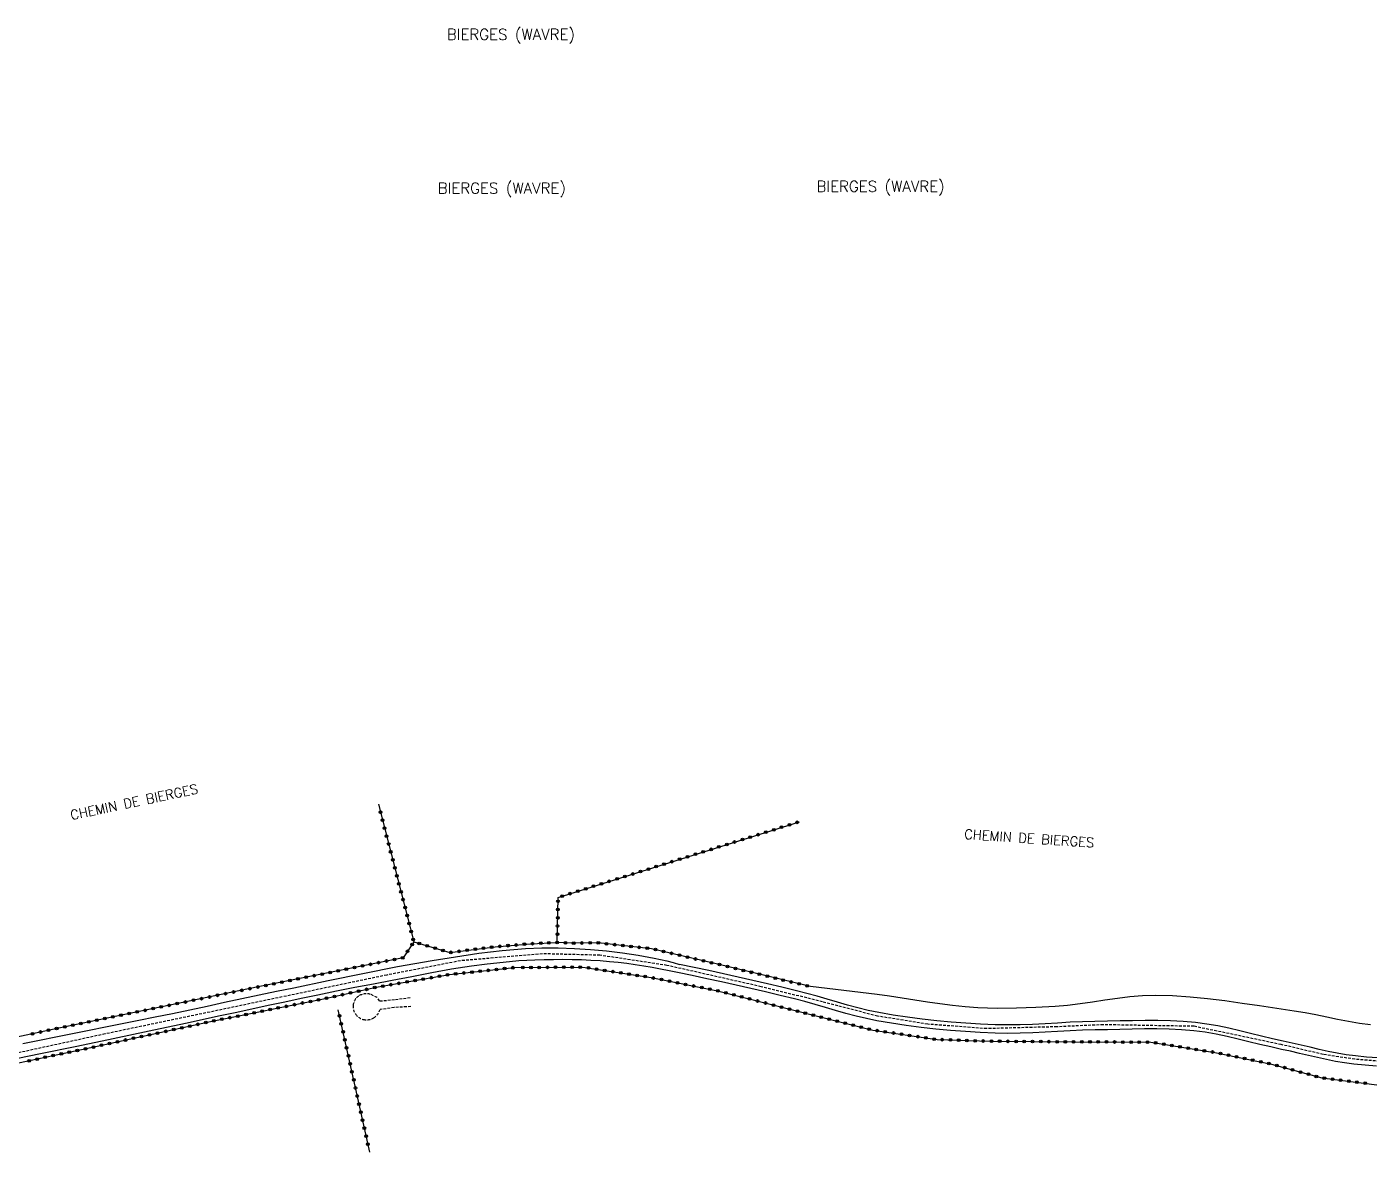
# Model space of a CAD drawing. Header units: millimetres. Extents: x 164999 to 166000, y 157004 to 158000.
# Drawn here: x 165372 to 165617.2, y 157060.5 to 157266 of the extents above; entities that cross this region are included whole.
import ezdxf
from ezdxf.enums import TextEntityAlignment as Align

# ---------------------------------------------------------------- set-up
doc = ezdxf.new("R2010")
doc.units = ezdxf.units.MM
doc.linetypes.add('DASHED', pattern=[0.75, 0.5, -0.25])
doc.layers.get('0').update_dxf_attribs({"linetype": 'CONTINUOUS'})
for name, color, linetype in [('W0001', 6, 'DASHED'), ('W0008', 7, 'CONTINUOUS'), ('W0112', 1, 'DASHED'), ('W0211', 2, 'CONTINUOUS'), ('W0322', 7, 'CONTINUOUS'), ('W0323', 7, 'CONTINUOUS'), ('W0980', 7, 'CONTINUOUS'), ('W0989', 7, 'CONTINUOUS')]:
    doc.layers.add(name, color=color, linetype=linetype)
doc.styles.get("Standard").update_dxf_attribs({"font": 'romans.shx', "width": 0.85})

# ---------------------------------------------------------------- blocks, each defined once
blk = doc.blocks.new('t323o')
at = {"color": 0, "linetype": 'Continuous'}
for radius in [0.25, 0.15]:
    blk.add_circle((0, 0), radius, dxfattribs=at)
blk = doc.blocks.new('t322o')
at = {"color": 0, "linetype": 'Continuous'}
for radius in [0.25, 0.15]:
    blk.add_circle((0, 0), radius, dxfattribs=at)

msp = doc.modelspace()

# ---------------------------------------------------------------- linework, layer by layer
at = {"layer": 'W0001'}
msp.add_lwpolyline([(165635.61, 157077.26), (165632.45, 157076.93), (165621.32, 157076.86), (165614.56, 157077.42), (165608.76, 157078.29), (165601.12, 157080.1), (165585.18, 157083.44), (165568.6, 157083.72), (165560.16, 157083.35), (165547.32, 157083.01), (165536.54, 157083.82), (165527.36, 157085.3), (165517.35, 157087.89), (165506.14, 157090.67), (165488.91, 157094.56), (165476.68, 157096.42), (165466.19, 157096.68), (165451.2, 157095.4), (165437.77, 157092.8), (165409.88, 157086.97), (165386.35, 157082.05), (165367.59, 157077.97)], dxfattribs=at)
at = {"layer": 'W0008'}
for points in [[(165371.31, 157080.32), (165374.33, 157080.92), (165377.35, 157081.52), (165380.38, 157082.12), (165383.4, 157082.72), (165386.42, 157083.32), (165389.44, 157083.92), (165392.46, 157084.53), (165395.48, 157085.14), (165398.64, 157085.8), (165401.8, 157086.47), (165404.96, 157087.14), (165408.12, 157087.82), (165411.28, 157088.5), (165414.44, 157089.17), (165417.6, 157089.84), (165420.76, 157090.49), (165427.07, 157091.8), (165433.38, 157093.11), (165439.71, 157094.36), (165446.06, 157095.48), (165450.29, 157096.15), (165454.54, 157096.77), (165458.8, 157097.29), (165463.08, 157097.63), (165466.05, 157097.75), (165469.03, 157097.76), (165472.01, 157097.67), (165474.98, 157097.49), (165477.89, 157097.22), (165480.8, 157096.86), (165483.69, 157096.42), (165486.57, 157095.9), (165487.74, 157095.65), (165488.91, 157095.38), (165490.08, 157095.07), (165491.23, 157094.73)], [(165490.84, 157093.24), (165489.31, 157093.59), (165487.77, 157093.9), (165486.22, 157094.19), (165484.68, 157094.45), (165483.13, 157094.69), (165481.57, 157094.9), (165480.01, 157095.08), (165478.45, 157095.23), (165476.74, 157095.37), (165475.04, 157095.48), (165473.33, 157095.55), (165471.62, 157095.59), (165469.91, 157095.61), (165468.21, 157095.6), (165466.5, 157095.57), (165464.79, 157095.52), (165461.89, 157095.37), (165459, 157095.12), (165456.11, 157094.81), (165453.23, 157094.44), (165449.59, 157093.87), (165445.97, 157093.21), (165442.35, 157092.5), (165438.74, 157091.8), (165435.34, 157091.16), (165431.95, 157090.5), (165428.56, 157089.83), (165425.17, 157089.14), (165422.15, 157088.51), (165419.13, 157087.87), (165416.11, 157087.23), (165413.09, 157086.58), (165410.07, 157085.92), (165407.05, 157085.27), (165404.04, 157084.62), (165401.02, 157083.97), (165394.39, 157082.56), (165387.77, 157081.14), (165381.14, 157079.74), (165374.5, 157078.38), (165368.32, 157077.12)], [(165618.72, 157077.68), (165616.69, 157077.83), (165614.65, 157078.02), (165612.99, 157078.25), (165611.32, 157078.53), (165609.67, 157078.86), (165608.03, 157079.23), (165606.4, 157079.61), (165604.76, 157080), (165603.13, 157080.38), (165601.48, 157080.73), (165599.49, 157081.17), (165597.5, 157081.65), (165595.51, 157082.13), (165593.52, 157082.62), (165591.53, 157083.08), (165589.52, 157083.5), (165587.49, 157083.85), (165585.46, 157084.12), (165583.17, 157084.33), (165580.87, 157084.45), (165578.56, 157084.5), (165576.26, 157084.5), (165573.97, 157084.46), (165571.67, 157084.41), (165569.38, 157084.36), (165567.08, 157084.32), (165564.8, 157084.27), (165562.53, 157084.17), (165560.25, 157084.04), (165557.98, 157083.91), (165555.7, 157083.79), (165553.43, 157083.71), (165551.14, 157083.68), (165548.86, 157083.72), (165546.19, 157083.83), (165543.52, 157083.99), (165540.85, 157084.19), (165538.19, 157084.44), (165535.53, 157084.74), (165532.88, 157085.09), (165530.23, 157085.49), (165527.6, 157085.95), (165525.69, 157086.34), (165523.8, 157086.79), (165521.92, 157087.3), (165520.06, 157087.83), (165518.2, 157088.38), (165516.34, 157088.93), (165514.47, 157089.45), (165512.59, 157089.93), (165509.93, 157090.58), (165507.27, 157091.21), (165504.6, 157091.83), (165501.93, 157092.43), (165499.26, 157093.03), (165496.59, 157093.61), (165493.91, 157094.17), (165491.23, 157094.73)], [(165618.53, 157076.17), (165616.44, 157076.32), (165614.35, 157076.52), (165612.68, 157076.74), (165611.02, 157077.03), (165609.37, 157077.36), (165607.72, 157077.72), (165606.09, 157078.11), (165604.45, 157078.5), (165602.81, 157078.87), (165601.17, 157079.23), (165599.18, 157079.67), (165597.19, 157080.14), (165595.2, 157080.63), (165593.22, 157081.11), (165591.22, 157081.58), (165589.22, 157081.99), (165587.2, 157082.35), (165585.17, 157082.61), (165582.91, 157082.82), (165580.65, 157082.93), (165578.39, 157082.98), (165576.13, 157082.97), (165573.87, 157082.93), (165571.61, 157082.88), (165569.36, 157082.82), (165567.1, 157082.79), (165564.82, 157082.73), (165562.54, 157082.63), (165560.27, 157082.51), (165557.99, 157082.37), (165555.71, 157082.26), (165553.43, 157082.17), (165551.14, 157082.14), (165548.86, 157082.18), (165546.15, 157082.3), (165543.43, 157082.46), (165540.72, 157082.67), (165538.02, 157082.92), (165535.32, 157083.23), (165532.62, 157083.58), (165529.94, 157083.99), (165527.26, 157084.45), (165525.35, 157084.84), (165523.46, 157085.3), (165521.58, 157085.8), (165519.72, 157086.34), (165517.86, 157086.89), (165515.99, 157087.43), (165514.12, 157087.95), (165512.24, 157088.44), (165509.58, 157089.08), (165506.91, 157089.71), (165504.24, 157090.34), (165501.56, 157090.94), (165498.89, 157091.54), (165496.21, 157092.12), (165493.52, 157092.69), (165490.84, 157093.24)]]:
    msp.add_lwpolyline(points, dxfattribs=at)
at = {"layer": 'W0112'}
msp.add_lwpolyline([(165434.74, 157089.3, 0.190454), (165432.61, 157088.98, 0.21798), (165431.61, 157087.22, 0.189359), (165432.09, 157085.62, 0.181903), (165433.49, 157084.68, 0.190919), (165435.37, 157084.99, 0.189864), (165436.52, 157086.49)], format="xyb", dxfattribs=at)
for points in [[(165436.01, 157088.69), (165434.74, 157089.3)], [(165436.45, 157088.06), (165436.01, 157088.69)], [(165436.45, 157088.06), (165439.33, 157088.33), (165442.23, 157088.72)], [(165442.14, 157087.03), (165439.12, 157086.87), (165436.52, 157086.49)]]:
    msp.add_lwpolyline(points, dxfattribs=at)
at = {"layer": 'W0211'}
msp.add_lwpolyline([(165617.38, 157083.69), (165615.38, 157083.97), (165613.38, 157084.32), (165611.4, 157084.71), (165609.42, 157085.12), (165607.44, 157085.53), (165605.45, 157085.9), (165603.46, 157086.21), (165600.3, 157086.67), (165597.14, 157087.15), (165593.99, 157087.63), (165590.83, 157088.08), (165587.65, 157088.47), (165584.46, 157088.78), (165581.27, 157088.99), (165578.06, 157089.06), (165575.76, 157089), (165573.47, 157088.81), (165571.18, 157088.54), (165568.91, 157088.21), (165566.65, 157087.86), (165564.38, 157087.53), (165562.1, 157087.25), (165559.82, 157087.06), (165556.3, 157086.86), (165552.78, 157086.72), (165549.25, 157086.68), (165545.72, 157086.8), (165543.4, 157086.97), (165541.09, 157087.22), (165538.78, 157087.52), (165536.48, 157087.86), (165534.18, 157088.22), (165531.89, 157088.58), (165529.59, 157088.93), (165527.29, 157089.24), (165525.77, 157089.43), (165524.25, 157089.61), (165522.73, 157089.8), (165521.21, 157089.98), (165519.69, 157090.16), (165518.17, 157090.33), (165516.65, 157090.51), (165515.13, 157090.68)], dxfattribs=at)
at = {"layer": 'W0322'}
for points in [[(165515.13, 157090.68), (165498.48, 157094.71), (165486.1, 157097.61), (165476.37, 157098.68), (165471.92, 157098.63), (165468.9, 157098.76)], [(165461.09, 157094.17), (165473.54, 157094.26), (165486.02, 157092.34), (165498.15, 157089.94), (165516.19, 157085.32), (165526.5, 157082.76), (165538.26, 157081.03), (165547.92, 157080.71), (165562.93, 157080.6), (165577.3, 157080.54), (165588.98, 157078.67), (165599.33, 157076.55), (165608.52, 157074), (165619.03, 157072.71), (165631.12, 157072.76), (165646.37, 157074.36), (165660.73, 157076.85), (165676.72, 157079.05), (165690.88, 157081.45), (165699.73, 157083.11), (165701.34, 157083.4)]]:
    msp.add_lwpolyline(points, dxfattribs=at)
at = {"layer": 'W0323'}
for points in [[(165436.22, 157123.99), (165442.72, 157098.84), (165449.3, 157096.92), (165457.57, 157097.97), (165464.05, 157098.52), (165468.9, 157098.76)], [(165468.9, 157098.76), (165469.05, 157106.98), (165513.1, 157120.8)], [(165442.72, 157098.84), (165440.75, 157095.97), (165414.24, 157090.62), (165377.04, 157082.94), (165355.66, 157078.33), (165347.81, 157076.83), (165344.37, 157077.12), (165340.81, 157079.12), (165333.84, 157104.86)], [(165303.95, 157070.03), (165315.58, 157070.48), (165332.2, 157071.26), (165342.67, 157072.01), (165352.73, 157073.49), (165367.67, 157076.13), (165384.86, 157079.8), (165405.28, 157084.25), (165426.5, 157088.52), (165435.83, 157090.58), (165449.22, 157092.89), (165461.09, 157094.17)], [(165434.64, 157060.45), (165428.88, 157086.43)]]:
    msp.add_lwpolyline(points, dxfattribs=at)

# ---------------------------------------------------------------- block references
at = {"layer": 'W0322'}
for p, rotation in [((165470.4, 157098.69), 177.5951420503968), ((165471.89, 157098.63), 177.5951420503968), ((165473.39, 157098.65), 180.6443248336539), ((165474.89, 157098.66), 180.6443248336539), ((165476.39, 157098.68), 173.7289225504542), ((165477.88, 157098.51), 173.7289225504542), ((165479.38, 157098.35), 173.7289225504542), ((165480.87, 157098.19), 173.7289225504542), ((165482.36, 157098.02), 173.7289225504542), ((165483.85, 157097.86), 173.7289225504542), ((165485.34, 157097.69), 173.7289225504542), ((165486.82, 157097.44), 166.8239921610252), ((165488.28, 157097.1), 166.8239921610252), ((165489.74, 157096.76), 166.8239921610252), ((165491.2, 157096.42), 166.8239921610252), ((165492.66, 157096.08), 166.8239921610252), ((165494.12, 157095.73), 166.8239921610252), ((165462.59, 157094.18), 0.3774249650318093), ((165464.09, 157094.19), 0.3774249650318093), ((165465.59, 157094.2), 0.3774249650318093), ((165467.09, 157094.21), 0.3774249650318093), ((165468.59, 157094.22), 0.3774249650318093), ((165470.09, 157094.23), 0.3774249650318093), ((165471.59, 157094.24), 0.3774249650318093), ((165473.09, 157094.25), 0.3774249650318093), ((165474.58, 157094.1), 351.2824832089258), ((165476.06, 157093.87), 351.2824832089258), ((165477.55, 157093.64), 351.2824832089258), ((165479.03, 157093.42), 351.2824832089258), ((165495.58, 157095.39), 166.8239921610252), ((165497.04, 157095.05), 166.8239921610252), ((165498.5, 157094.71), 166.3856140728517), ((165499.96, 157094.35), 166.3856140728517), ((165501.42, 157094), 166.3856140728517), ((165502.87, 157093.65), 166.3856140728517), ((165504.33, 157093.3), 166.3856140728517), ((165480.51, 157093.19), 351.2824832089258), ((165481.99, 157092.96), 351.2824832089258), ((165483.48, 157092.73), 351.2824832089258), ((165484.96, 157092.51), 351.2824832089258), ((165486.44, 157092.26), 348.7891211785857), ((165487.91, 157091.97), 348.7891211785857), ((165489.38, 157091.68), 348.7891211785857), ((165490.85, 157091.39), 348.7891211785857), ((165492.32, 157091.09), 348.7891211785857), ((165493.8, 157090.8), 348.7891211785857), ((165505.79, 157092.94), 166.3856140728517), ((165507.25, 157092.59), 166.3856140728517), ((165508.71, 157092.24), 166.3856140728517), ((165510.16, 157091.88), 166.3856140728517), ((165511.62, 157091.53), 166.3856140728517), ((165513.08, 157091.18), 166.3856140728517), ((165514.54, 157090.82), 166.3856140728517), ((165495.27, 157090.51), 348.7891211785857), ((165496.74, 157090.22), 348.7891211785857), ((165498.21, 157089.92), 345.6384701698742), ((165499.66, 157089.55), 345.6384701698742), ((165501.12, 157089.18), 345.6384701698742), ((165502.57, 157088.81), 345.6384701698742), ((165504.02, 157088.44), 345.6384701698742), ((165505.47, 157088.06), 345.6384701698742), ((165506.93, 157087.69), 345.6384701698742), ((165508.38, 157087.32), 345.6384701698742), ((165509.83, 157086.95), 345.6384701698742), ((165511.29, 157086.58), 345.6384701698742), ((165512.74, 157086.2), 345.6384701698742), ((165514.19, 157085.83), 345.6384701698742), ((165515.65, 157085.46), 345.6384701698742), ((165517.1, 157085.09), 346.0631578805487), ((165518.56, 157084.73), 346.0631578805487), ((165520.01, 157084.37), 346.0631578805487), ((165521.47, 157084.01), 346.0631578805487), ((165522.92, 157083.65), 346.0631578805487), ((165524.38, 157083.29), 346.0631578805487), ((165525.84, 157082.93), 346.0631578805487), ((165527.31, 157082.64), 351.6327114855629), ((165528.79, 157082.42), 351.6327114855629), ((165530.28, 157082.21), 351.6327114855629), ((165531.76, 157081.99), 351.6327114855629), ((165533.24, 157081.77), 351.6327114855629), ((165534.73, 157081.55), 351.6327114855629), ((165536.21, 157081.33), 351.6327114855629), ((165537.7, 157081.11), 351.6327114855629), ((165539.19, 157081), 358.0894641457164), ((165540.69, 157080.95), 358.0894641457164), ((165542.19, 157080.9), 358.0894641457164), ((165543.69, 157080.85), 358.0894641457164), ((165545.19, 157080.8), 358.0894641457164), ((165546.68, 157080.75), 358.0894641457164), ((165548.18, 157080.71), 359.5991765801922), ((165549.68, 157080.7), 359.5991765801922), ((165551.18, 157080.69), 359.5991765801922), ((165552.68, 157080.68), 359.5991765801922), ((165554.18, 157080.67), 359.5991765801922), ((165555.68, 157080.65), 359.5991765801922), ((165557.18, 157080.64), 359.5991765801922), ((165558.68, 157080.63), 359.5991765801922), ((165560.18, 157080.62), 359.5991765801922), ((165561.68, 157080.61), 359.5991765801922), ((165563.18, 157080.6), 359.7369211859997), ((165564.68, 157080.6), 359.7369211859997), ((165566.18, 157080.59), 359.7369211859997), ((165567.68, 157080.58), 359.7369211859997), ((165569.18, 157080.58), 359.7369211859997), ((165570.68, 157080.57), 359.7369211859997), ((165572.18, 157080.56), 359.7369211859997), ((165573.68, 157080.55), 359.7369211859997), ((165575.18, 157080.55), 359.7369211859997), ((165576.68, 157080.54), 359.7369211859997), ((165578.17, 157080.4), 350.9175680678685), ((165579.65, 157080.16), 350.9175680678685), ((165581.14, 157079.92), 350.9175680678685), ((165582.62, 157079.69), 350.9175680678685), ((165584.1, 157079.45), 350.9175680678685), ((165585.58, 157079.21), 350.9175680678685), ((165587.06, 157078.98), 350.9175680678685), ((165588.54, 157078.74), 350.9175680678685), ((165590.01, 157078.46), 348.4038729499629), ((165591.48, 157078.16), 348.4038729499629), ((165592.95, 157077.86), 348.4038729499629), ((165594.42, 157077.55), 348.4038729499629), ((165595.89, 157077.25), 348.4038729499629), ((165597.36, 157076.95), 348.4038729499629), ((165598.83, 157076.65), 348.4038729499629), ((165600.28, 157076.28), 344.5411212395049), ((165601.73, 157075.88), 344.5411212395049), ((165603.18, 157075.48), 344.5411212395049), ((165604.62, 157075.08), 344.5411212395049), ((165606.07, 157074.68), 344.5411212395049), ((165607.51, 157074.28), 344.5411212395049), ((165608.97, 157073.95), 352.9850683106889), ((165610.46, 157073.77), 352.9850683106889), ((165611.95, 157073.58), 352.9850683106889), ((165613.44, 157073.4), 352.9850683106889), ((165614.93, 157073.22), 352.9850683106889), ((165616.42, 157073.03), 352.9850683106889)]:
    msp.add_blockref('t322o', p, dxfattribs=dict(at, rotation=rotation))
at = {"layer": 'W0323'}
for p, rotation in [((165436.6, 157122.54), 284.4793520051675), ((165436.97, 157121.09), 284.4793520051675), ((165511.29, 157120.24), 17.42321435968859), ((165512.72, 157120.69), 17.42321435968859), ((165437.35, 157119.63), 284.4793520051675), ((165437.72, 157118.18), 284.4793520051675), ((165504.14, 157117.99), 17.42321435968859), ((165505.57, 157118.44), 17.42321435968859), ((165507, 157118.89), 17.42321435968859), ((165508.43, 157119.34), 17.42321435968859), ((165509.86, 157119.79), 17.42321435968859), ((165438.1, 157116.73), 284.4793520051675), ((165495.55, 157115.3), 17.42321435968859), ((165496.98, 157115.75), 17.42321435968859), ((165498.41, 157116.19), 17.42321435968859), ((165499.84, 157116.64), 17.42321435968859), ((165501.27, 157117.09), 17.42321435968859), ((165502.7, 157117.54), 17.42321435968859), ((165438.47, 157115.28), 284.4793520051675), ((165438.85, 157113.82), 284.4793520051675), ((165488.39, 157113.05), 17.42321435968859), ((165489.82, 157113.5), 17.42321435968859), ((165491.25, 157113.95), 17.42321435968859), ((165492.69, 157114.4), 17.42321435968859), ((165494.12, 157114.85), 17.42321435968859), ((165439.22, 157112.37), 284.4793520051675), ((165439.6, 157110.92), 284.4793520051675), ((165481.24, 157110.8), 17.42321435968859), ((165482.67, 157111.25), 17.42321435968859), ((165484.1, 157111.7), 17.42321435968859), ((165485.53, 157112.15), 17.42321435968859), ((165486.96, 157112.6), 17.42321435968859), ((165439.97, 157109.47), 284.4793520051675), ((165440.35, 157108.01), 284.4793520051675), ((165472.65, 157108.11), 17.42321435968859), ((165474.08, 157108.56), 17.42321435968859), ((165475.51, 157109.01), 17.42321435968859), ((165476.94, 157109.46), 17.42321435968859), ((165478.37, 157109.91), 17.42321435968859), ((165479.81, 157110.36), 17.42321435968859), ((165440.72, 157106.56), 284.4793520051675), ((165469.03, 157106.26), 88.9617931432673), ((165469.79, 157107.21), 17.42321435968859), ((165471.22, 157107.66), 17.42321435968859), ((165441.1, 157105.11), 284.4793520051675), ((165441.47, 157103.66), 284.4793520051675), ((165468.98, 157103.26), 88.9617931432673), ((165469.01, 157104.76), 88.9617931432673), ((165441.85, 157102.21), 284.4793520051675), ((165442.22, 157100.75), 284.4793520051675), ((165468.95, 157101.76), 88.9617931432673), ((165442.39, 157098.37), 235.6125165050651), ((165442.6, 157099.3), 284.4793520051675), ((165443.7, 157098.55), 343.6896677633486), ((165461.39, 157098.29), 4.804667712616934), ((165462.88, 157098.42), 4.804667712616934), ((165464.38, 157098.53), 2.819998382197096), ((165465.88, 157098.61), 2.819998382197096), ((165467.37, 157098.68), 2.819998382197096), ((165468.87, 157098.76), 2.819998382197096), ((165468.92, 157100.26), 88.9617931432673), ((165440.66, 157095.95), 191.399282383023), ((165441.55, 157097.13), 235.6125165050651), ((165445.14, 157098.13), 343.6896677633486), ((165446.58, 157097.71), 343.6896677633486), ((165448.02, 157097.29), 343.6896677633486), ((165449.47, 157096.94), 7.279208641998431), ((165450.95, 157097.13), 7.279208641998431), ((165452.44, 157097.32), 7.279208641998431), ((165453.93, 157097.51), 7.279208641998431), ((165455.42, 157097.7), 7.279208641998431), ((165456.91, 157097.89), 7.279208641998431), ((165458.4, 157098.04), 4.804667712616934), ((165459.89, 157098.17), 4.804667712616934), ((165427.43, 157093.28), 191.399282383023), ((165428.9, 157093.58), 191.399282383023), ((165430.37, 157093.87), 191.399282383023), ((165431.84, 157094.17), 191.399282383023), ((165433.31, 157094.47), 191.399282383023), ((165434.78, 157094.76), 191.399282383023), ((165436.25, 157095.06), 191.399282383023), ((165437.72, 157095.36), 191.399282383023), ((165439.19, 157095.65), 191.399282383023), ((165453.32, 157093.34), 6.164758651873935), ((165454.81, 157093.5), 6.164758651873935), ((165456.3, 157093.66), 6.164758651873935), ((165457.79, 157093.82), 6.164758651873935), ((165459.28, 157093.98), 6.164758651873935), ((165460.77, 157094.14), 6.164758651873935), ((165415.67, 157090.91), 191.399282383023), ((165417.14, 157091.21), 191.399282383023), ((165418.61, 157091.5), 191.399282383023), ((165420.08, 157091.8), 191.399282383023), ((165421.55, 157092.09), 191.399282383023), ((165423.02, 157092.39), 191.399282383023), ((165424.49, 157092.69), 191.399282383023), ((165425.96, 157092.98), 191.399282383023), ((165438.5, 157091.04), 9.817064562554105), ((165439.98, 157091.29), 9.817064562554105), ((165441.46, 157091.55), 9.817064562554105), ((165442.94, 157091.8), 9.817064562554105), ((165444.41, 157092.06), 9.817064562554105), ((165445.89, 157092.32), 9.817064562554105), ((165447.37, 157092.57), 9.817064562554105), ((165448.85, 157092.83), 9.817064562554105), ((165450.34, 157093.01), 6.164758651873935), ((165451.83, 157093.17), 6.164758651873935), ((165403.91, 157088.49), 191.6693520357046), ((165405.38, 157088.79), 191.6693520357046), ((165406.85, 157089.1), 191.6693520357046), ((165408.32, 157089.4), 191.6693520357046), ((165409.79, 157089.7), 191.6693520357046), ((165411.26, 157090.01), 191.6693520357046), ((165412.73, 157090.31), 191.6693520357046), ((165414.19, 157090.61), 191.6693520357046), ((165426.76, 157088.58), 12.41163858934513), ((165428.22, 157088.9), 12.41163858934513), ((165429.69, 157089.22), 12.41163858934513), ((165431.15, 157089.55), 12.41163858934513), ((165432.62, 157089.87), 12.41163858934513), ((165434.08, 157090.19), 12.41163858934513), ((165435.55, 157090.51), 12.41163858934513), ((165437.02, 157090.78), 9.817064562554105), ((165392.16, 157086.06), 191.6693520357046), ((165393.63, 157086.36), 191.6693520357046), ((165395.1, 157086.67), 191.6693520357046), ((165396.57, 157086.97), 191.6693520357046), ((165398.04, 157087.27), 191.6693520357046), ((165399.5, 157087.58), 191.6693520357046), ((165400.97, 157087.88), 191.6693520357046), ((165402.44, 157088.19), 191.6693520357046), ((165413.52, 157085.91), 11.3929878329555), ((165415, 157086.2), 11.3929878329555), ((165416.47, 157086.5), 11.3929878329555), ((165417.94, 157086.8), 11.3929878329555), ((165419.41, 157087.09), 11.3929878329555), ((165420.88, 157087.39), 11.3929878329555), ((165422.35, 157087.69), 11.3929878329555), ((165423.82, 157087.98), 11.3929878329555), ((165425.29, 157088.28), 11.3929878329555), ((165380.41, 157083.63), 191.6693520357046), ((165381.88, 157083.94), 191.6693520357046), ((165383.35, 157084.24), 191.6693520357046), ((165384.81, 157084.54), 191.6693520357046), ((165386.28, 157084.85), 191.6693520357046), ((165387.75, 157085.15), 191.6693520357046), ((165389.22, 157085.45), 191.6693520357046), ((165390.69, 157085.76), 191.6693520357046), ((165401.77, 157083.48), 12.29063048371625), ((165403.24, 157083.8), 12.29063048371625), ((165404.7, 157084.12), 12.29063048371625), ((165406.17, 157084.43), 11.3929878329555), ((165407.64, 157084.72), 11.3929878329555), ((165409.11, 157085.02), 11.3929878329555), ((165410.58, 157085.31), 11.3929878329555), ((165412.05, 157085.61), 11.3929878329555), ((165429.12, 157085.35), 102.4868228543453), ((165429.45, 157083.89), 102.4868228543453), ((165373.07, 157082.08), 192.1703036256624), ((165374.54, 157082.4), 192.1703036256624), ((165376, 157082.71), 192.1703036256624), ((165377.47, 157083.03), 191.6693520357046), ((165378.94, 157083.33), 191.6693520357046), ((165391.51, 157081.25), 12.29063048371625), ((165392.98, 157081.57), 12.29063048371625), ((165394.44, 157081.89), 12.29063048371625), ((165395.91, 157082.2), 12.29063048371625), ((165397.38, 157082.52), 12.29063048371625), ((165398.84, 157082.84), 12.29063048371625), ((165400.31, 157083.16), 12.29063048371625), ((165429.77, 157082.42), 102.4868228543453), ((165379.78, 157078.72), 12.03101418273577), ((165381.25, 157079.03), 12.03101418273577), ((165382.72, 157079.34), 12.03101418273577), ((165384.18, 157079.65), 12.03101418273577), ((165385.65, 157079.97), 12.29063048371625), ((165387.12, 157080.29), 12.29063048371625), ((165388.58, 157080.61), 12.29063048371625), ((165390.05, 157080.93), 12.29063048371625), ((165430.1, 157080.96), 102.4868228543453), ((165430.42, 157079.49), 102.4868228543453), ((165372.45, 157077.15), 12.03101418273577), ((165373.92, 157077.46), 12.03101418273577), ((165375.38, 157077.78), 12.03101418273577), ((165376.85, 157078.09), 12.03101418273577), ((165378.32, 157078.4), 12.03101418273577), ((165430.75, 157078.03), 102.4868228543453), ((165431.07, 157076.56), 102.4868228543453), ((165431.39, 157075.1), 102.4868228543453), ((165431.72, 157073.64), 102.4868228543453), ((165432.04, 157072.17), 102.4868228543453), ((165432.37, 157070.71), 102.4868228543453), ((165432.69, 157069.24), 102.4868228543453), ((165433.02, 157067.78), 102.4868228543453), ((165433.34, 157066.31), 102.4868228543453), ((165433.66, 157064.85), 102.4868228543453), ((165433.99, 157063.38), 102.4868228543453), ((165434.31, 157061.92), 102.4868228543453)]:
    msp.add_blockref('t323o', p, dxfattribs=dict(at, rotation=rotation))

# ---------------------------------------------------------------- texts
at = {"layer": 'W0980'}
for p in [(165460.43, 157264.44), (165527.94, 157236.69), (165458.77, 157236.36)]:
    msp.add_text('BIERGES (WAVRE)', height=2, dxfattribs=at).set_placement(p, align=Align.MIDDLE)
at = {"layer": 'W0989'}
for rotation, p in [(11.9322, (165391.62, 157124.41)), (356.1555, (165555.08, 157117.76))]:
    msp.add_text('CHEMIN DE BIERGES', height=1.75, rotation=rotation, dxfattribs=at).set_placement(p, align=Align.MIDDLE_CENTER)

doc.saveas('drawing.dxf')
